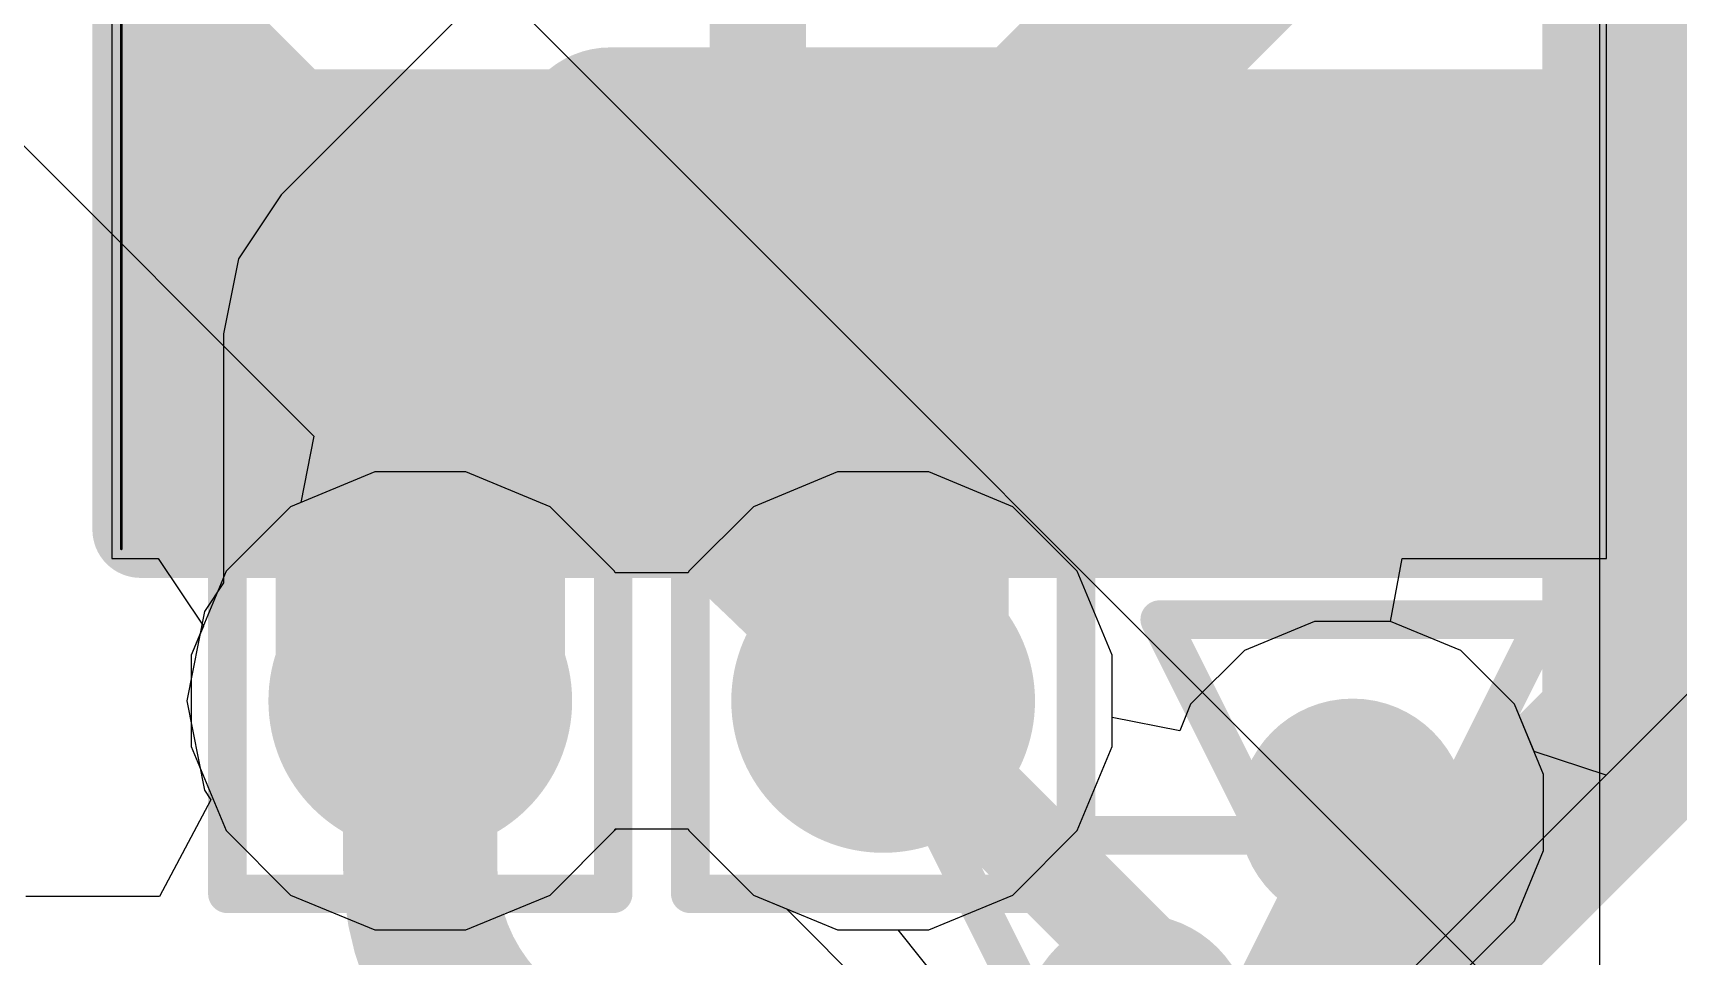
# Model space of a CAD drawing. Header units: inches. Extents: x -6 to 283, y -12 to 154.
# Drawn here: x 43.771 to 45.938, y 13.765 to 14.98 of the extents above; entities that cross this region are included whole.
import ezdxf

# ---------------------------------------------------------------- set-up
doc = ezdxf.new("R2010")
doc.units = ezdxf.units.IN
for name, color, linetype in [('Bottom Layer', 5, 'Continuous'), ('Bottom Overlay', 54, 'Continuous'), ('Bottom Paste', 16, 'Continuous'), ('Bottom Solder', 6, 'Continuous'), ('Drill Drawing', 1, 'Continuous'), ('GND-1', 16, 'Continuous'), ('GND-2', 90, 'Continuous'), ('GND-3', 216, 'Continuous'), ('GND-4', 54, 'Continuous'), ('PWR-1', 156, 'Continuous'), ('PWR-2', 130, 'Continuous'), ('Signal L1', 76, 'Continuous'), ('Signal L2', 6, 'Continuous'), ('Top Layer', 1, 'Continuous'), ('Top Overlay', 2, 'Continuous'), ('Top Paste', 8, 'Continuous'), ('Top Solder', 216, 'Continuous'), ('Via Holes', 16, 'Continuous')]:
    doc.layers.add(name, color=color, linetype=linetype)

# ---------------------------------------------------------------- blocks, each defined once
blk = doc.blocks.new('R___0201_119')
at = {"layer": 'Top Layer'}
for points in [[(-0.40999791, 0.18499963), (-0.13999845, 0.18499963), (-0.13999845, -0.18499963), (-0.40999791, -0.18499963)], [(0.14000099, 0.18499963), (0.41000045, 0.18499963), (0.41000045, -0.18499963), (0.14000099, -0.18499963)]]:
    blk.add_hatch(color=1, dxfattribs=at).paths.add_polyline_path(points)
at = {"layer": 'Top Paste'}
for points in [[(-0.40999791, 0.18499963), (-0.13999845, 0.18499963), (-0.13999845, -0.18499963), (-0.40999791, -0.18499963)], [(0.14000099, 0.18499963), (0.41000045, 0.18499963), (0.41000045, -0.18499963), (0.14000099, -0.18499963)]]:
    blk.add_hatch(color=8, dxfattribs=at).paths.add_polyline_path(points)
at = {"layer": 'Top Solder'}
for points in [[(-0.46499907, 0.24000079), (-0.08499729, 0.24000079), (-0.08499729, -0.24000079), (-0.46499907, -0.24000079)], [(0.08499983, 0.24000079), (0.46500161, 0.24000079), (0.46500161, -0.24000079), (0.08499983, -0.24000079)]]:
    blk.add_hatch(color=216, dxfattribs=at).paths.add_polyline_path(points)
at = {"layer": 'Top Overlay'}
for points in [[(-0.4826, 0.254, 0.127, 0.127, 0), (-0.4826, -0.254, 0.127, 0.127, 0)], [(0.4826, 0.254, 0.127, 0.127, 0), (-0.4826, 0.254, 0.127, 0.127, 0)], [(0.4826, 0.254, 0.127, 0.127, 0), (0.4826, -0.254, 0.127, 0.127, 0)], [(0.4826, -0.254, 0.127, 0.127, 0), (-0.4826, -0.254, 0.127, 0.127, 0)]]:
    blk.add_lwpolyline(points, format="xyseb", dxfattribs=at)
for points in [[(-0.51435, 0.254, 0.0635, 0.0635, 1), (-0.4508499999999999, 0.254, 0.0635, 0.0635, 1)], [(-0.51435, 0.254, 0.0635, 0.0635, 1), (-0.4508499999999999, 0.254, 0.0635, 0.0635, 1)], [(0.4508499999999999, 0.254, 0.0635, 0.0635, 1), (0.51435, 0.254, 0.0635, 0.0635, 1)], [(0.4508499999999999, 0.254, 0.0635, 0.0635, 1), (0.51435, 0.254, 0.0635, 0.0635, 1)], [(-0.51435, -0.254, 0.0635, 0.0635, 1), (-0.4508499999999999, -0.254, 0.0635, 0.0635, 1)], [(-0.51435, -0.254, 0.0635, 0.0635, 1), (-0.4508499999999999, -0.254, 0.0635, 0.0635, 1)], [(0.4508499999999999, -0.254, 0.0635, 0.0635, 1), (0.51435, -0.254, 0.0635, 0.0635, 1)], [(0.4508499999999999, -0.254, 0.0635, 0.0635, 1), (0.51435, -0.254, 0.0635, 0.0635, 1)]]:
    blk.add_lwpolyline(points, format="xyseb", close=True, dxfattribs=at)
blk = doc.blocks.new('R___0402_158')
at = {"layer": 'Top Layer'}
for points in [[(-0.6985, -0.3175), (-0.6985, 0.3174999999999999), (-0.2413000000000001, 0.3175), (-0.2412999999999999, -0.3174999999999999)], [(0.2413000000000001, -0.3175), (0.2412999999999999, 0.3174999999999999), (0.6985, 0.3175), (0.6985, -0.3174999999999999)]]:
    blk.add_hatch(color=1, dxfattribs=at).paths.add_polyline_path(points)
at = {"layer": 'Top Paste'}
for points in [[(-0.6985, -0.3175), (-0.6985, 0.3174999999999999), (-0.2413000000000001, 0.3175), (-0.2412999999999999, -0.3174999999999999)], [(0.2413000000000001, -0.3175), (0.2412999999999999, 0.3174999999999999), (0.6985, 0.3175), (0.6985, -0.3174999999999999)]]:
    blk.add_hatch(color=8, dxfattribs=at).paths.add_polyline_path(points)
at = {"layer": 'Top Solder'}
for points in [[(-0.75350116, -0.3725011600000001), (-0.75350116, 0.3725011599999999), (-0.18629884, 0.3725011600000001), (-0.1862988399999999, -0.3725011599999999)], [(0.18629884, -0.3725011600000001), (0.1862988399999999, 0.3725011599999999), (0.75350116, 0.3725011600000001), (0.75350116, -0.3725011599999999)]]:
    blk.add_hatch(color=216, dxfattribs=at).paths.add_polyline_path(points)
at = {"layer": 'Top Overlay'}
for points in [[(-0.7874, -0.4064, 0.127, 0.127, 0), (-0.7874, 0.4064, 0.127, 0.127, 0)], [(0.7874, 0.4064, 0.127, 0.127, 0), (-0.7874, 0.4064, 0.127, 0.127, 0)], [(0.7874, -0.4064, 0.127, 0.127, 0), (0.7874, 0.4064, 0.127, 0.127, 0)], [(0.7874, -0.4064, 0.127, 0.127, 0), (-0.7874, -0.4064, 0.127, 0.127, 0)], [(0.8128, -0.4318, 0.0032258, 0.0032258, 0), (-0.8128, -0.4318, 0.0032258, 0.0032258, 0)]]:
    blk.add_lwpolyline(points, format="xyseb", dxfattribs=at)
for points in [[(-0.8191499999999999, 0.4064, 0.0635, 0.0635, 1), (-0.7556499999999999, 0.4064, 0.0635, 0.0635, 1)], [(-0.8191499999999999, 0.4064, 0.0635, 0.0635, 1), (-0.7556499999999999, 0.4064, 0.0635, 0.0635, 1)], [(0.7556499999999999, 0.4064, 0.0635, 0.0635, 1), (0.8191499999999999, 0.4064, 0.0635, 0.0635, 1)], [(0.7556499999999999, 0.4064, 0.0635, 0.0635, 1), (0.8191499999999999, 0.4064, 0.0635, 0.0635, 1)], [(-0.8191499999999999, -0.4064, 0.0635, 0.0635, 1), (-0.7556499999999999, -0.4064, 0.0635, 0.0635, 1)], [(-0.8191499999999999, -0.4064, 0.0635, 0.0635, 1), (-0.7556499999999999, -0.4064, 0.0635, 0.0635, 1)], [(0.7556499999999999, -0.4064, 0.0635, 0.0635, 1), (0.8191499999999999, -0.4064, 0.0635, 0.0635, 1)], [(0.7556499999999999, -0.4064, 0.0635, 0.0635, 1), (0.8191499999999999, -0.4064, 0.0635, 0.0635, 1)], [(-0.81360518, -0.4318, 0.0016129, 0.0016129, 1), (-0.8119948199999999, -0.4318, 0.0016129, 0.0016129, 1)], [(0.8119948199999999, -0.4318, 0.0016129, 0.0016129, 1), (0.81360518, -0.4318, 0.0016129, 0.0016129, 1)]]:
    blk.add_lwpolyline(points, format="xyseb", close=True, dxfattribs=at)
blk = doc.blocks.new('C___0402_B_316')
at = {"layer": 'Bottom Layer'}
for points in [[(-0.2413, 0.3175), (-0.2412999999999999, -0.3175), (-0.6985, -0.3175), (-0.6985, 0.3175)], [(0.6985, 0.3175), (0.6985, -0.3175), (0.2413, -0.3175), (0.2412999999999999, 0.3175)]]:
    blk.add_hatch(color=5, dxfattribs=at).paths.add_polyline_path(points)
at = {"layer": 'Bottom Paste'}
for points in [[(-0.2413, 0.3175), (-0.2412999999999999, -0.3175), (-0.6985, -0.3175), (-0.6985, 0.3175)], [(0.6985, 0.3175), (0.6985, -0.3175), (0.2413, -0.3175), (0.2412999999999999, 0.3175)]]:
    blk.add_hatch(color=16, dxfattribs=at).paths.add_polyline_path(points)
at = {"layer": 'Bottom Solder'}
for points in [[(-0.18130012, 0.37749988), (-0.18130012, -0.37749988), (-0.7584998799999999, -0.37749988), (-0.7584998799999999, 0.37749988)], [(0.7584998799999999, 0.37749988), (0.7584998799999999, -0.37749988), (0.18130012, -0.37749988), (0.18130012, 0.37749988)]]:
    blk.add_hatch(color=6, dxfattribs=at).paths.add_polyline_path(points)
at = {"layer": 'Bottom Overlay'}
for points in [[(-0.7874, -0.4064, 0.127, 0.127, 0), (-0.7874, 0.4064, 0.127, 0.127, 0)], [(-0.2794, 0.4064, 0.127, 0.127, 0), (-0.7874, 0.4064, 0.127, 0.127, 0)], [(0.7874, 0.4064, 0.127, 0.127, 0), (0.2794, 0.4064, 0.127, 0.127, 0)], [(0.7874, -0.4064, 0.127, 0.127, 0), (0.7874, 0.4064, 0.127, 0.127, 0)], [(-0.2794, -0.4064, 0.127, 0.127, 0), (-0.7874, -0.4064, 0.127, 0.127, 0)], [(0.7874, -0.4064, 0.127, 0.127, 0), (0.2794, -0.4064, 0.127, 0.127, 0)]]:
    blk.add_lwpolyline(points, format="xyseb", dxfattribs=at)
for points in [[(-0.8191499999999999, 0.4064, 0.0635, 0.0635, 1), (-0.7556499999999999, 0.4064, 0.0635, 0.0635, 1)], [(-0.8191499999999999, 0.4064, 0.0635, 0.0635, 1), (-0.7556499999999999, 0.4064, 0.0635, 0.0635, 1)], [(-0.31115, 0.4064, 0.0635, 0.0635, 1), (-0.24765, 0.4064, 0.0635, 0.0635, 1)], [(0.24765, 0.4064, 0.0635, 0.0635, 1), (0.31115, 0.4064, 0.0635, 0.0635, 1)], [(0.7556499999999999, 0.4064, 0.0635, 0.0635, 1), (0.8191499999999999, 0.4064, 0.0635, 0.0635, 1)], [(0.7556499999999999, 0.4064, 0.0635, 0.0635, 1), (0.8191499999999999, 0.4064, 0.0635, 0.0635, 1)], [(-0.8191499999999999, -0.4064, 0.0635, 0.0635, 1), (-0.7556499999999999, -0.4064, 0.0635, 0.0635, 1)], [(-0.8191499999999999, -0.4064, 0.0635, 0.0635, 1), (-0.7556499999999999, -0.4064, 0.0635, 0.0635, 1)], [(-0.31115, -0.4064, 0.0635, 0.0635, 1), (-0.24765, -0.4064, 0.0635, 0.0635, 1)], [(0.24765, -0.4064, 0.0635, 0.0635, 1), (0.31115, -0.4064, 0.0635, 0.0635, 1)], [(0.7556499999999999, -0.4064, 0.0635, 0.0635, 1), (0.8191499999999999, -0.4064, 0.0635, 0.0635, 1)], [(0.7556499999999999, -0.4064, 0.0635, 0.0635, 1), (0.8191499999999999, -0.4064, 0.0635, 0.0635, 1)]]:
    blk.add_lwpolyline(points, format="xyseb", close=True, dxfattribs=at)
blk = doc.blocks.new('C___0402_B_341')
at = {"layer": 'Bottom Layer'}
for points in [[(-0.2413, 0.3175), (-0.2412999999999999, -0.3175), (-0.6985, -0.3175), (-0.6985, 0.3175)], [(0.6985, 0.3175), (0.6985, -0.3175), (0.2413, -0.3175), (0.2412999999999999, 0.3175)]]:
    blk.add_hatch(color=5, dxfattribs=at).paths.add_polyline_path(points)
at = {"layer": 'Bottom Paste'}
for points in [[(-0.2413, 0.3175), (-0.2412999999999999, -0.3175), (-0.6985, -0.3175), (-0.6985, 0.3175)], [(0.6985, 0.3175), (0.6985, -0.3175), (0.2413, -0.3175), (0.2412999999999999, 0.3175)]]:
    blk.add_hatch(color=16, dxfattribs=at).paths.add_polyline_path(points)
at = {"layer": 'Bottom Solder'}
for points in [[(-0.18130012, 0.37749988), (-0.18130012, -0.37749988), (-0.7584998799999999, -0.37749988), (-0.7584998799999999, 0.37749988)], [(0.7584998799999999, 0.37749988), (0.7584998799999999, -0.37749988), (0.18130012, -0.37749988), (0.18130012, 0.37749988)]]:
    blk.add_hatch(color=6, dxfattribs=at).paths.add_polyline_path(points)
at = {"layer": 'Bottom Overlay'}
for points in [[(-0.7874, -0.4064, 0.127, 0.127, 0), (-0.7874, 0.4064, 0.127, 0.127, 0)], [(-0.2794, 0.4064, 0.127, 0.127, 0), (-0.7874, 0.4064, 0.127, 0.127, 0)], [(0.7874, 0.4064, 0.127, 0.127, 0), (0.2794, 0.4064, 0.127, 0.127, 0)], [(0.7874, -0.4064, 0.127, 0.127, 0), (0.7874, 0.4064, 0.127, 0.127, 0)], [(-0.2794, -0.4064, 0.127, 0.127, 0), (-0.7874, -0.4064, 0.127, 0.127, 0)], [(0.7874, -0.4064, 0.127, 0.127, 0), (0.2794, -0.4064, 0.127, 0.127, 0)]]:
    blk.add_lwpolyline(points, format="xyseb", dxfattribs=at)
for points in [[(-0.8191499999999999, 0.4064, 0.0635, 0.0635, 1), (-0.7556499999999999, 0.4064, 0.0635, 0.0635, 1)], [(-0.8191499999999999, 0.4064, 0.0635, 0.0635, 1), (-0.7556499999999999, 0.4064, 0.0635, 0.0635, 1)], [(-0.31115, 0.4064, 0.0635, 0.0635, 1), (-0.24765, 0.4064, 0.0635, 0.0635, 1)], [(0.24765, 0.4064, 0.0635, 0.0635, 1), (0.31115, 0.4064, 0.0635, 0.0635, 1)], [(0.7556499999999999, 0.4064, 0.0635, 0.0635, 1), (0.8191499999999999, 0.4064, 0.0635, 0.0635, 1)], [(0.7556499999999999, 0.4064, 0.0635, 0.0635, 1), (0.8191499999999999, 0.4064, 0.0635, 0.0635, 1)], [(-0.8191499999999999, -0.4064, 0.0635, 0.0635, 1), (-0.7556499999999999, -0.4064, 0.0635, 0.0635, 1)], [(-0.8191499999999999, -0.4064, 0.0635, 0.0635, 1), (-0.7556499999999999, -0.4064, 0.0635, 0.0635, 1)], [(-0.31115, -0.4064, 0.0635, 0.0635, 1), (-0.24765, -0.4064, 0.0635, 0.0635, 1)], [(0.24765, -0.4064, 0.0635, 0.0635, 1), (0.31115, -0.4064, 0.0635, 0.0635, 1)], [(0.7556499999999999, -0.4064, 0.0635, 0.0635, 1), (0.8191499999999999, -0.4064, 0.0635, 0.0635, 1)], [(0.7556499999999999, -0.4064, 0.0635, 0.0635, 1), (0.8191499999999999, -0.4064, 0.0635, 0.0635, 1)]]:
    blk.add_lwpolyline(points, format="xyseb", close=True, dxfattribs=at)
blk = doc.blocks.new('C___0402_434')
at = {"layer": 'Top Layer'}
for points in [[(-0.6985, -0.3175), (-0.6985, 0.3174999999999999), (-0.2413000000000001, 0.3175), (-0.2412999999999999, -0.3174999999999999)], [(0.2413000000000001, -0.3175), (0.2412999999999999, 0.3174999999999999), (0.6985, 0.3175), (0.6985, -0.3174999999999999)]]:
    blk.add_hatch(color=1, dxfattribs=at).paths.add_polyline_path(points)
at = {"layer": 'Top Paste'}
for points in [[(-0.6985, -0.3175), (-0.6985, 0.3174999999999999), (-0.2413000000000001, 0.3175), (-0.2412999999999999, -0.3174999999999999)], [(0.2413000000000001, -0.3175), (0.2412999999999999, 0.3174999999999999), (0.6985, 0.3175), (0.6985, -0.3174999999999999)]]:
    blk.add_hatch(color=8, dxfattribs=at).paths.add_polyline_path(points)
at = {"layer": 'Top Solder'}
for points in [[(-0.7584998799999999, -0.3774998800000001), (-0.7584998799999999, 0.3774998799999999), (-0.1813001200000001, 0.3774998800000001), (-0.1813001199999999, -0.3774998799999999)], [(0.1813001200000001, -0.3774998800000001), (0.1813001199999999, 0.3774998799999999), (0.7584998799999999, 0.3774998800000001), (0.7584998799999999, -0.3774998799999999)]]:
    blk.add_hatch(color=216, dxfattribs=at).paths.add_polyline_path(points)
at = {"layer": 'Top Overlay'}
for points in [[(-0.7874, -0.4064, 0.127, 0.127, 0), (-0.7874, 0.4064, 0.127, 0.127, 0)], [(-0.2794, 0.4064, 0.127, 0.127, 0), (-0.7874, 0.4064, 0.127, 0.127, 0)], [(0.7874, 0.4064, 0.127, 0.127, 0), (0.2794, 0.4064, 0.127, 0.127, 0)], [(0.7874, -0.4064, 0.127, 0.127, 0), (0.7874, 0.4064, 0.127, 0.127, 0)], [(-0.2794, -0.4064, 0.127, 0.127, 0), (-0.7874, -0.4064, 0.127, 0.127, 0)], [(0.7874, -0.4064, 0.127, 0.127, 0), (0.2794, -0.4064, 0.127, 0.127, 0)]]:
    blk.add_lwpolyline(points, format="xyseb", dxfattribs=at)
for points in [[(-0.8191499999999999, 0.4064, 0.0635, 0.0635, 1), (-0.7556499999999999, 0.4064, 0.0635, 0.0635, 1)], [(-0.8191499999999999, 0.4064, 0.0635, 0.0635, 1), (-0.7556499999999999, 0.4064, 0.0635, 0.0635, 1)], [(-0.31115, 0.4064, 0.0635, 0.0635, 1), (-0.24765, 0.4064, 0.0635, 0.0635, 1)], [(0.24765, 0.4064, 0.0635, 0.0635, 1), (0.31115, 0.4064, 0.0635, 0.0635, 1)], [(0.7556499999999999, 0.4064, 0.0635, 0.0635, 1), (0.8191499999999999, 0.4064, 0.0635, 0.0635, 1)], [(0.7556499999999999, 0.4064, 0.0635, 0.0635, 1), (0.8191499999999999, 0.4064, 0.0635, 0.0635, 1)], [(-0.8191499999999999, -0.4064, 0.0635, 0.0635, 1), (-0.7556499999999999, -0.4064, 0.0635, 0.0635, 1)], [(-0.8191499999999999, -0.4064, 0.0635, 0.0635, 1), (-0.7556499999999999, -0.4064, 0.0635, 0.0635, 1)], [(-0.31115, -0.4064, 0.0635, 0.0635, 1), (-0.24765, -0.4064, 0.0635, 0.0635, 1)], [(0.24765, -0.4064, 0.0635, 0.0635, 1), (0.31115, -0.4064, 0.0635, 0.0635, 1)], [(0.7556499999999999, -0.4064, 0.0635, 0.0635, 1), (0.8191499999999999, -0.4064, 0.0635, 0.0635, 1)], [(0.7556499999999999, -0.4064, 0.0635, 0.0635, 1), (0.8191499999999999, -0.4064, 0.0635, 0.0635, 1)]]:
    blk.add_lwpolyline(points, format="xyseb", close=True, dxfattribs=at)

msp = doc.modelspace()

# ---------------------------------------------------------------- hatches: boundary and pattern name
at = {"layer": 'Bottom Layer'}
h = msp.add_hatch(color=5, dxfattribs=at)
edge = h.paths.add_edge_path()
edge.add_arc((44.28123732, 14.10089382), 0.1999996, 0, 360)
h = msp.add_hatch(color=5, dxfattribs=at)
edge = h.paths.add_edge_path()
edge.add_arc((44.89080176, 14.10089382), 0.1999996, 0, 360)
at = {"layer": 'GND-1'}
h = msp.add_hatch(color=16, dxfattribs=at)
edge = h.paths.add_edge_path()
edge.add_arc((44.28123732, 14.10089382), 0.1999996, 0, 360)
h = msp.add_hatch(color=16, dxfattribs=at)
edge = h.paths.add_edge_path()
edge.add_arc((44.89080176, 14.10089382), 0.1999996, 0, 360)
h = msp.add_hatch(color=16, dxfattribs=at)
edge = h.paths.add_edge_path()
edge.add_arc((45.509053, 13.95391164), 0.1499997, 0, 360)
h = msp.add_hatch(color=16, dxfattribs=at)
edge = h.paths.add_edge_path()
edge.add_arc((45.22507846, 13.6699371), 0.1499997, 0, 360)
at = {"layer": 'GND-2'}
h = msp.add_hatch(color=90, dxfattribs=at)
edge = h.paths.add_edge_path()
edge.add_arc((44.28123732, 14.10089382), 0.1999996, 0, 360)
h = msp.add_hatch(color=90, dxfattribs=at)
edge = h.paths.add_edge_path()
edge.add_arc((44.89080176, 14.10089382), 0.1999996, 0, 360)
at = {"layer": 'GND-3'}
h = msp.add_hatch(color=216, dxfattribs=at)
edge = h.paths.add_edge_path()
edge.add_arc((44.28123732, 14.10089382), 0.1999996, 0, 360)
h = msp.add_hatch(color=216, dxfattribs=at)
edge = h.paths.add_edge_path()
edge.add_arc((44.89080176, 14.10089382), 0.1999996, 0, 360)
at = {"layer": 'GND-4'}
h = msp.add_hatch(color=54, dxfattribs=at)
edge = h.paths.add_edge_path()
edge.add_arc((44.28123732, 14.10089382), 0.1999996, 0, 360)
h = msp.add_hatch(color=54, dxfattribs=at)
edge = h.paths.add_edge_path()
edge.add_arc((44.89080176, 14.10089382), 0.1999996, 0, 360)
at = {"layer": 'PWR-1'}
h = msp.add_hatch(color=156, dxfattribs=at)
edge = h.paths.add_edge_path()
edge.add_arc((44.28123732, 14.10089382), 0.1999996, 0, 360)
h = msp.add_hatch(color=156, dxfattribs=at)
edge = h.paths.add_edge_path()
edge.add_arc((44.89080176, 14.10089382), 0.1999996, 0, 360)
at = {"layer": 'PWR-2'}
h = msp.add_hatch(color=130, dxfattribs=at)
edge = h.paths.add_edge_path()
edge.add_arc((44.28123732, 14.10089382), 0.1999996, 0, 360)
h = msp.add_hatch(color=130, dxfattribs=at)
edge = h.paths.add_edge_path()
edge.add_arc((44.89080176, 14.10089382), 0.1999996, 0, 360)
at = {"layer": 'Signal L1'}
h = msp.add_hatch(color=76, dxfattribs=at)
edge = h.paths.add_edge_path()
edge.add_arc((44.28123732, 14.10089382), 0.1999996, 0, 360)
h = msp.add_hatch(color=76, dxfattribs=at)
edge = h.paths.add_edge_path()
edge.add_arc((44.89080176, 14.10089382), 0.1999996, 0, 360)
h = msp.add_hatch(color=76, dxfattribs=at)
edge = h.paths.add_edge_path()
edge.add_arc((45.509053, 13.95391164), 0.1499997, 0, 360)
h = msp.add_hatch(color=76, dxfattribs=at)
edge = h.paths.add_edge_path()
edge.add_arc((45.22507846, 13.6699371), 0.1499997, 0, 360)
at = {"layer": 'Signal L2'}
h = msp.add_hatch(color=6, dxfattribs=at)
edge = h.paths.add_edge_path()
edge.add_arc((44.28123732, 14.10089382), 0.1999996, 0, 360)
h = msp.add_hatch(color=6, dxfattribs=at)
edge = h.paths.add_edge_path()
edge.add_arc((44.89080176, 14.10089382), 0.1999996, 0, 360)
at = {"layer": 'Top Layer'}
h = msp.add_hatch(color=1, dxfattribs=at)
edge = h.paths.add_edge_path()
edge.add_arc((44.28123732, 14.10089382), 0.1999996, 0, 360)
h = msp.add_hatch(color=1, dxfattribs=at)
edge = h.paths.add_edge_path()
edge.add_arc((44.89080176, 14.10089382), 0.1999996, 0, 360)
h = msp.add_hatch(color=1, dxfattribs=at)
edge = h.paths.add_edge_path()
edge.add_arc((45.509053, 13.95391164), 0.1499997, 0, 360)
h = msp.add_hatch(color=1, dxfattribs=at)
edge = h.paths.add_edge_path()
edge.add_arc((45.22507846, 13.6699371), 0.1499997, 0, 360)
at = {"layer": 'Via Holes'}
h = msp.add_hatch(color=7, dxfattribs=at)
edge = h.paths.add_edge_path()
edge.add_arc((44.28123732, 14.10089382), 0.0999998, 0, 360)
h = msp.add_hatch(color=7, dxfattribs=at)
edge = h.paths.add_edge_path()
edge.add_arc((44.89080176, 14.10089382), 0.0999998, 0, 360)
h = msp.add_hatch(color=7, dxfattribs=at)
edge = h.paths.add_edge_path()
edge.add_arc((45.509053, 13.95391164), 0.07499858, 0, 360)

# ---------------------------------------------------------------- linework, layer by layer
at = {"layer": 'Bottom Layer'}
msp.add_line((45.83461496, 13.58310974), (45.83461496, 15.00005636), dxfattribs=at)
for points in [[(44.34473731999999, 14.64379342, 0.3809999999999999, 0.3809999999999999, 0), (45.39883732, 14.64379342, 0.3809999999999999, 0.3809999999999999, 0)], [(44.28123732, 14.10089382, 0.3809999999999999, 0.3809999999999999, 0), (44.28123732, 14.58029342, 0.3809999999999999, 0.3809999999999999, 0)], [(44.28123732, 14.58029342, 0.2032, 0.2032, -0.4142135623730951), (44.34473731999999, 14.64379342, 0.2032, 0.2032, 0)], [(44.28123478, 13.87829076, 0.2032, 0.2032, 0), (44.28123732, 14.10089382, 0.2032, 0.2032, 0)], [(44.5258698, 13.58610948, 0.2032, 0.2032, -0.3626375429827585), (44.28123478, 13.87829076, 0.2032, 0.2032, 0)]]:
    msp.add_lwpolyline(points, format="xyseb", dxfattribs=at)
for points in [[(44.24948732, 14.64379342, 0.1905, 0.1905, 1), (44.43998732, 14.64379342, 0.1905, 0.1905, 1)], [(45.30358732, 14.64379342, 0.1905, 0.1905, 1), (45.49408732, 14.64379342, 0.1905, 0.1905, 1)], [(44.18598732, 14.58029342, 0.1905, 0.1905, 1), (44.37648732, 14.58029342, 0.1905, 0.1905, 1)], [(44.29393732, 14.64379342, 0.1016, 0.1016, 1), (44.39553732, 14.64379342, 0.1016, 0.1016, 1)], [(44.23043732, 14.58029342, 0.1016, 0.1016, 1), (44.33203732, 14.58029342, 0.1016, 0.1016, 1)], [(44.18598732, 14.10089382, 0.1905, 0.1905, 1), (44.37648732, 14.10089382, 0.1905, 0.1905, 1)], [(44.23043732, 14.10089382, 0.1016, 0.1016, 1), (44.33203732, 14.10089382, 0.1016, 0.1016, 1)], [(44.23043478, 13.87829076, 0.1016, 0.1016, 1), (44.33203477999999, 13.87829076, 0.1016, 0.1016, 1)], [(44.23043478, 13.87829076, 0.1016, 0.1016, 1), (44.33203477999999, 13.87829076, 0.1016, 0.1016, 1)]]:
    msp.add_lwpolyline(points, format="xyseb", close=True, dxfattribs=at)
at = {"layer": 'Drill Drawing'}
for points in [[(44.02723732, 14.35489382, 0.0508, 0.0508, 0), (44.53523732, 14.35489382, 0.0508, 0.0508, 0)], [(44.02723732, 13.84689382, 0.0508, 0.0508, 0), (44.02723732, 14.35489382, 0.0508, 0.0508, 0)], [(44.53523732, 13.84689382, 0.0508, 0.0508, 0), (44.53523732, 14.35489382, 0.0508, 0.0508, 0)], [(44.63680176, 14.35489382, 0.0508, 0.0508, 0), (45.14480175999999, 14.35489382, 0.0508, 0.0508, 0)], [(44.63680176, 13.84689382, 0.0508, 0.0508, 0), (44.63680176, 14.35489382, 0.0508, 0.0508, 0)], [(45.14480175999999, 13.84689382, 0.0508, 0.0508, 0), (45.14480175999999, 14.35489382, 0.0508, 0.0508, 0)], [(45.255053, 14.20791164, 0.0508, 0.0508, 0), (45.763053, 14.20791164, 0.0508, 0.0508, 0)], [(45.255053, 14.20791164, 0.0508, 0.0508, 0), (45.509053, 13.69991164, 0.0508, 0.0508, 0)], [(45.509053, 13.69991164, 0.0508, 0.0508, 0), (45.763053, 14.20791164, 0.0508, 0.0508, 0)], [(44.97107846, 13.9239371, 0.0508, 0.0508, 0), (45.47907846, 13.9239371, 0.0508, 0.0508, 0)], [(44.97107846, 13.9239371, 0.0508, 0.0508, 0), (45.22507846, 13.4159371, 0.0508, 0.0508, 0)], [(45.22507846, 13.4159371, 0.0508, 0.0508, 0), (45.47907846, 13.9239371, 0.0508, 0.0508, 0)], [(44.02723732, 13.84689382, 0.0508, 0.0508, 0), (44.53523732, 13.84689382, 0.0508, 0.0508, 0)], [(44.63680176, 13.84689382, 0.0508, 0.0508, 0), (45.14480175999999, 13.84689382, 0.0508, 0.0508, 0)]]:
    msp.add_lwpolyline(points, format="xyseb", dxfattribs=at)
for points in [[(44.01453732, 14.35489382, 0.0254, 0.0254, 1), (44.03993731999999, 14.35489382, 0.0254, 0.0254, 1)], [(44.01453732, 14.35489382, 0.0254, 0.0254, 1), (44.03993731999999, 14.35489382, 0.0254, 0.0254, 1)], [(44.52253732, 14.35489382, 0.0254, 0.0254, 1), (44.54793732, 14.35489382, 0.0254, 0.0254, 1)], [(44.52253732, 14.35489382, 0.0254, 0.0254, 1), (44.54793732, 14.35489382, 0.0254, 0.0254, 1)], [(44.62410175999999, 14.35489382, 0.0254, 0.0254, 1), (44.64950176, 14.35489382, 0.0254, 0.0254, 1)], [(44.62410175999999, 14.35489382, 0.0254, 0.0254, 1), (44.64950176, 14.35489382, 0.0254, 0.0254, 1)], [(45.13210176, 14.35489382, 0.0254, 0.0254, 1), (45.15750176, 14.35489382, 0.0254, 0.0254, 1)], [(45.13210176, 14.35489382, 0.0254, 0.0254, 1), (45.15750176, 14.35489382, 0.0254, 0.0254, 1)], [(45.242353, 14.20791164, 0.0254, 0.0254, 1), (45.267753, 14.20791164, 0.0254, 0.0254, 1)], [(45.242353, 14.20791164, 0.0254, 0.0254, 1), (45.267753, 14.20791164, 0.0254, 0.0254, 1)], [(45.750353, 14.20791164, 0.0254, 0.0254, 1), (45.77575299999999, 14.20791164, 0.0254, 0.0254, 1)], [(45.750353, 14.20791164, 0.0254, 0.0254, 1), (45.77575299999999, 14.20791164, 0.0254, 0.0254, 1)], [(44.95837846, 13.9239371, 0.0254, 0.0254, 1), (44.98377846, 13.9239371, 0.0254, 0.0254, 1)], [(44.95837846, 13.9239371, 0.0254, 0.0254, 1), (44.98377846, 13.9239371, 0.0254, 0.0254, 1)], [(45.46637846, 13.9239371, 0.0254, 0.0254, 1), (45.49177846, 13.9239371, 0.0254, 0.0254, 1)], [(45.46637846, 13.9239371, 0.0254, 0.0254, 1), (45.49177846, 13.9239371, 0.0254, 0.0254, 1)], [(44.01453732, 13.84689382, 0.0254, 0.0254, 1), (44.03993731999999, 13.84689382, 0.0254, 0.0254, 1)], [(44.01453732, 13.84689382, 0.0254, 0.0254, 1), (44.03993731999999, 13.84689382, 0.0254, 0.0254, 1)], [(44.52253732, 13.84689382, 0.0254, 0.0254, 1), (44.54793732, 13.84689382, 0.0254, 0.0254, 1)], [(44.52253732, 13.84689382, 0.0254, 0.0254, 1), (44.54793732, 13.84689382, 0.0254, 0.0254, 1)], [(44.62410175999999, 13.84689382, 0.0254, 0.0254, 1), (44.64950176, 13.84689382, 0.0254, 0.0254, 1)], [(44.62410175999999, 13.84689382, 0.0254, 0.0254, 1), (44.64950176, 13.84689382, 0.0254, 0.0254, 1)], [(45.13210176, 13.84689382, 0.0254, 0.0254, 1), (45.15750176, 13.84689382, 0.0254, 0.0254, 1)], [(45.13210176, 13.84689382, 0.0254, 0.0254, 1), (45.15750176, 13.84689382, 0.0254, 0.0254, 1)]]:
    msp.add_lwpolyline(points, format="xyseb", close=True, dxfattribs=at)
at = {"layer": 'GND-1'}
for p, q in [((44.22124506, 14.40249342), (44.11039438, 14.35657784)), ((44.34122958, 14.40249342), (44.22124506, 14.40249342)), ((44.45208026, 14.35657784), (44.34122958, 14.40249342)), ((44.83080949999999, 14.40249342), (44.71995882, 14.35657784)), ((44.95079402, 14.40249342), (44.83080949999999, 14.40249342)), ((45.0616447, 14.35657784), (44.95079402, 14.40249342)), ((44.11039438, 14.35657784), (44.0255533, 14.27173676)), ((44.53692134, 14.27173676), (44.45208026, 14.35657784)), ((44.71995882, 14.35657784), (44.63511774, 14.27173676)), ((45.14648578, 14.27173676), (45.0616447, 14.35657784)), ((44.0255533, 14.27173676), (43.97963772, 14.16088608)), ((44.53790686, 14.26935678), (44.53692134, 14.27173676)), ((44.63413222, 14.26935678), (44.53790686, 14.26935678)), ((44.63511774, 14.27173676), (44.63413222, 14.26935678)), ((45.19240136, 14.16088608), (45.14648578, 14.27173676)), ((45.45900738, 14.20551134), (45.3665336, 14.16720814)), ((45.55909862, 14.20551134), (45.45900738, 14.20551134)), ((45.6515724, 14.16720814), (45.55909862, 14.20551134)), ((43.97963772, 14.16088608), (43.97963772, 14.04090156)), ((45.19240136, 14.07921746), (45.19240136, 14.16088608)), ((45.3665336, 14.16720814), (45.2957565, 14.09643104)), ((45.7223495, 14.09643104), (45.6515724, 14.16720814)), ((45.2957565, 14.09643104), (45.28130136, 14.06153398)), ((45.76065269999999, 14.00395726), (45.7223495, 14.09643104)), ((45.28130136, 14.06153398), (45.19240136, 14.07921746)), ((43.97963772, 14.04090156), (44.0255533, 13.93005088)), ((45.76065269999999, 13.90386602), (45.76065269999999, 14.00395726)), ((44.53692134, 13.93005088), (44.53790686, 13.93243086)), ((44.53790686, 13.93243086), (44.63413222, 13.93243086)), ((44.63413222, 13.93243086), (44.63511774, 13.93005088)), ((44.0255533, 13.93005088), (44.11039438, 13.8452098)), ((44.45208026, 13.8452098), (44.53692134, 13.93005088)), ((44.63511774, 13.93005088), (44.71995882, 13.8452098)), ((45.7223495, 13.81139224), (45.76065269999999, 13.90386602)), ((44.11039438, 13.8452098), (44.22124506, 13.79929422)), ((44.34122958, 13.79929422), (44.45208026, 13.8452098)), ((44.71995882, 13.8452098), (44.83080949999999, 13.79929422)), ((45.6515724, 13.74061514), (45.7223495, 13.81139224)), ((44.22124506, 13.79929422), (44.34122958, 13.79929422)), ((44.83080949999999, 13.79929422), (44.91010322, 13.79929422)), ((44.91010322, 13.79929422), (44.9722875, 13.72147116))]:
    msp.add_line(p, q, dxfattribs=at)
at = {"layer": 'GND-2'}
for p, q in [((44.22124506, 14.40249342), (44.11039438, 14.35657784)), ((44.34122958, 14.40249342), (44.22124506, 14.40249342)), ((44.45208026, 14.35657784), (44.34122958, 14.40249342)), ((44.83080949999999, 14.40249342), (44.71995882, 14.35657784)), ((44.95079402, 14.40249342), (44.83080949999999, 14.40249342)), ((45.0616447, 14.35657784), (44.95079402, 14.40249342)), ((44.11039438, 14.35657784), (44.0255533, 14.27173676)), ((44.53692134, 14.27173676), (44.45208026, 14.35657784)), ((44.71995882, 14.35657784), (44.63511774, 14.27173676)), ((45.14648578, 14.27173676), (45.0616447, 14.35657784)), ((44.0255533, 14.27173676), (43.97963772, 14.16088608)), ((44.53790686, 14.26935678), (44.53692134, 14.27173676)), ((44.63413222, 14.26935678), (44.53790686, 14.26935678)), ((44.63511774, 14.27173676), (44.63413222, 14.26935678)), ((45.19240136, 14.16088608), (45.14648578, 14.27173676)), ((43.97963772, 14.16088608), (43.97963772, 14.04090156)), ((45.19240136, 14.04090156), (45.19240136, 14.16088608)), ((43.97963772, 14.04090156), (44.0255533, 13.93005088)), ((45.14648578, 13.93005088), (45.19240136, 14.04090156)), ((44.53692134, 13.93005088), (44.53790686, 13.93243086)), ((44.53790686, 13.93243086), (44.63413222, 13.93243086)), ((44.63413222, 13.93243086), (44.63511774, 13.93005088)), ((44.0255533, 13.93005088), (44.11039438, 13.8452098)), ((44.45208026, 13.8452098), (44.53692134, 13.93005088)), ((44.63511774, 13.93005088), (44.71995882, 13.8452098)), ((45.0616447, 13.8452098), (45.14648578, 13.93005088)), ((44.11039438, 13.8452098), (44.22124506, 13.79929422)), ((44.34122958, 13.79929422), (44.45208026, 13.8452098)), ((44.71995882, 13.8452098), (44.83080949999999, 13.79929422)), ((44.95079402, 13.79929422), (45.0616447, 13.8452098)), ((44.22124506, 13.79929422), (44.34122958, 13.79929422)), ((44.83080949999999, 13.79929422), (44.95079402, 13.79929422))]:
    msp.add_line(p, q, dxfattribs=at)
at = {"layer": 'GND-3'}
for p, q in [((44.22124506, 14.40249342), (44.11039438, 14.35657784)), ((44.34122958, 14.40249342), (44.22124506, 14.40249342)), ((44.45208026, 14.35657784), (44.34122958, 14.40249342)), ((44.83080949999999, 14.40249342), (44.71995882, 14.35657784)), ((44.95079402, 14.40249342), (44.83080949999999, 14.40249342)), ((45.0616447, 14.35657784), (44.95079402, 14.40249342)), ((44.11039438, 14.35657784), (44.0255533, 14.27173676)), ((44.53692134, 14.27173676), (44.45208026, 14.35657784)), ((44.71995882, 14.35657784), (44.63511774, 14.27173676)), ((45.14648578, 14.27173676), (45.0616447, 14.35657784)), ((44.0255533, 14.27173676), (43.97963772, 14.16088608)), ((44.53790686, 14.26935678), (44.53692134, 14.27173676)), ((44.63413222, 14.26935678), (44.53790686, 14.26935678)), ((44.63511774, 14.27173676), (44.63413222, 14.26935678)), ((45.19240136, 14.16088608), (45.14648578, 14.27173676)), ((43.97963772, 14.16088608), (43.97963772, 14.04090156)), ((45.19240136, 14.04090156), (45.19240136, 14.16088608)), ((43.97963772, 14.04090156), (44.0255533, 13.93005088)), ((45.14648578, 13.93005088), (45.19240136, 14.04090156)), ((44.53692134, 13.93005088), (44.53790686, 13.93243086)), ((44.53790686, 13.93243086), (44.63413222, 13.93243086)), ((44.63413222, 13.93243086), (44.63511774, 13.93005088)), ((44.0255533, 13.93005088), (44.11039438, 13.8452098)), ((44.45208026, 13.8452098), (44.53692134, 13.93005088)), ((44.63511774, 13.93005088), (44.71995882, 13.8452098)), ((45.0616447, 13.8452098), (45.14648578, 13.93005088)), ((44.11039438, 13.8452098), (44.22124506, 13.79929422)), ((44.34122958, 13.79929422), (44.45208026, 13.8452098)), ((44.71995882, 13.8452098), (44.83080949999999, 13.79929422)), ((44.95079402, 13.79929422), (45.0616447, 13.8452098)), ((44.22124506, 13.79929422), (44.34122958, 13.79929422)), ((44.83080949999999, 13.79929422), (44.95079402, 13.79929422))]:
    msp.add_line(p, q, dxfattribs=at)
at = {"layer": 'GND-4'}
for p, q in [((44.22124506, 14.40249342), (44.11039438, 14.35657784)), ((44.34122958, 14.40249342), (44.22124506, 14.40249342)), ((44.45208026, 14.35657784), (44.34122958, 14.40249342)), ((44.83080949999999, 14.40249342), (44.71995882, 14.35657784)), ((44.95079402, 14.40249342), (44.83080949999999, 14.40249342)), ((45.0616447, 14.35657784), (44.95079402, 14.40249342)), ((44.11039438, 14.35657784), (44.0255533, 14.27173676)), ((44.53692134, 14.27173676), (44.45208026, 14.35657784)), ((44.71995882, 14.35657784), (44.63511774, 14.27173676)), ((45.14648578, 14.27173676), (45.0616447, 14.35657784)), ((44.0255533, 14.27173676), (43.97963772, 14.16088608)), ((44.53790686, 14.26935678), (44.53692134, 14.27173676)), ((44.63413222, 14.26935678), (44.53790686, 14.26935678)), ((44.63511774, 14.27173676), (44.63413222, 14.26935678)), ((45.19240136, 14.16088608), (45.14648578, 14.27173676)), ((43.97963772, 14.16088608), (43.97963772, 14.04090156)), ((45.19240136, 14.04090156), (45.19240136, 14.16088608)), ((43.97963772, 14.04090156), (44.0255533, 13.93005088)), ((45.14648578, 13.93005088), (45.19240136, 14.04090156)), ((44.53692134, 13.93005088), (44.53790686, 13.93243086)), ((44.53790686, 13.93243086), (44.63413222, 13.93243086)), ((44.63413222, 13.93243086), (44.63511774, 13.93005088)), ((44.0255533, 13.93005088), (44.11039438, 13.8452098)), ((44.45208026, 13.8452098), (44.53692134, 13.93005088)), ((44.63511774, 13.93005088), (44.71995882, 13.8452098)), ((45.0616447, 13.8452098), (45.14648578, 13.93005088)), ((44.11039438, 13.8452098), (44.22124506, 13.79929422)), ((44.34122958, 13.79929422), (44.45208026, 13.8452098)), ((44.71995882, 13.8452098), (44.83080949999999, 13.79929422)), ((44.95079402, 13.79929422), (45.0616447, 13.8452098)), ((44.22124506, 13.79929422), (44.34122958, 13.79929422)), ((44.83080949999999, 13.79929422), (44.95079402, 13.79929422))]:
    msp.add_line(p, q, dxfattribs=at)
at = {"layer": 'PWR-1'}
for p, q in [((44.34842286, 15.01741726), (44.09811348, 14.76710788)), ((44.09811348, 14.76710788), (44.04197439999999, 14.68308976)), ((44.04197439999999, 14.68308976), (44.02226146, 14.58398404)), ((44.02226146, 14.58398404), (44.02226146, 14.25617418)), ((44.02226146, 14.25617418), (43.99713832, 14.21857202)), ((43.99713832, 14.21857202), (43.97372968, 14.10089382)), ((43.97372968, 14.10089382), (43.99713832, 13.98321562)), ((43.99713832, 13.98321562), (44.0056016, 13.97054864)), ((44.0056016, 13.97054864), (43.93771502, 13.84354864)), ((43.93771502, 13.84354864), (43.76183018, 13.84354864))]:
    msp.add_line(p, q, dxfattribs=at)
for points in [[(45.88600678, 14.06053068, 0.254, 0.254, 0), (45.88600678, 17.30739998, 0.254, 0.254, 0)], [(45.09247014, 14.83429342, 0.254, 0.254, 0), (45.42197926, 15.16380254, 0.254, 0.254, 0)], [(44.28123732, 14.58398404, 0.254, 0.254, 0), (44.5315467, 14.83429342, 0.254, 0.254, 0)], [(44.5315467, 14.83429342, 0.254, 0.254, 0), (45.09247014, 14.83429342, 0.254, 0.254, 0)], [(44.28123732, 14.10089382, 0.254, 0.254, 0), (44.28123732, 14.58398404, 0.254, 0.254, 0)], [(45.41004888, 13.58457278, 0.254, 0.254, 0), (45.88600678, 14.06053068, 0.254, 0.254, 0)]]:
    msp.add_lwpolyline(points, format="xyseb", dxfattribs=at)
for points in [[(44.4680467, 14.83429342, 0.127, 0.127, 1), (44.5950467, 14.83429342, 0.127, 0.127, 1)], [(44.4680467, 14.83429342, 0.127, 0.127, 1), (44.5950467, 14.83429342, 0.127, 0.127, 1)], [(45.02897014, 14.83429342, 0.127, 0.127, 1), (45.15597013999999, 14.83429342, 0.127, 0.127, 1)], [(45.02897014, 14.83429342, 0.127, 0.127, 1), (45.15597013999999, 14.83429342, 0.127, 0.127, 1)], [(44.21773732, 14.58398404, 0.127, 0.127, 1), (44.34473731999999, 14.58398404, 0.127, 0.127, 1)], [(44.21773732, 14.58398404, 0.127, 0.127, 1), (44.34473731999999, 14.58398404, 0.127, 0.127, 1)], [(44.21773732, 14.10089382, 0.127, 0.127, 1), (44.34473731999999, 14.10089382, 0.127, 0.127, 1)], [(45.82250678, 14.06053068, 0.127, 0.127, 1), (45.94950677999999, 14.06053068, 0.127, 0.127, 1)], [(45.82250678, 14.06053068, 0.127, 0.127, 1), (45.94950677999999, 14.06053068, 0.127, 0.127, 1)]]:
    msp.add_lwpolyline(points, format="xyseb", close=True, dxfattribs=at)
at = {"layer": 'PWR-2'}
for p, q in [((48.69309032, 10.73058814), (43.31289026, 16.1107882)), ((43.36311114, 15.2275413), (44.14127062, 14.44937674)), ((44.14127062, 14.44937674), (44.12392749999999, 14.36218362)), ((44.11039438, 14.35657784), (44.0255533, 14.27173676)), ((44.12392749999999, 14.36218362), (44.11039438, 14.35657784)), ((44.0255533, 14.27173676), (43.97963772, 14.16088608)), ((43.97963772, 14.16088608), (43.97963772, 14.04090156)), ((43.97963772, 14.04090156), (44.0255533, 13.93005088)), ((44.53589518, 13.92902472), (44.53958072, 13.93243086)), ((44.53958072, 13.93243086), (44.63413222, 13.93243086)), ((44.63413222, 13.93243086), (44.63511774, 13.93005088)), ((44.0255533, 13.93005088), (44.11039438, 13.8452098)), ((44.45208026, 13.8452098), (44.53589518, 13.92902472)), ((44.63511774, 13.93005088), (44.71995882, 13.8452098)), ((44.11039438, 13.8452098), (44.22124506, 13.79929422)), ((44.34122958, 13.79929422), (44.45208026, 13.8452098)), ((44.71995882, 13.8452098), (44.76344616, 13.82719612)), ((44.76344616, 13.82719612), (49.19578679999999, 9.39483262)), ((44.22124506, 13.79929422), (44.34122958, 13.79929422))]:
    msp.add_line(p, q, dxfattribs=at)
for points in [[(43.34442182, 15.64041068, 0.127, 0.127, 0), (44.65856194, 14.3262731, 0.127, 0.127, 0)], [(44.65856194, 14.32627818, 0.127, 0.127, -0.007263480801258473), (44.88398186, 14.10770356, 0.127, 0.127, 0)], [(44.88397932, 14.10770102, 0.127, 0.127, 0), (44.89080176, 14.10089382, 0.127, 0.127, 0)], [(44.89080176, 14.10089382, 0.127, 0.127, 0), (48.09268258, 10.899013, 0.127, 0.127, 0)]]:
    msp.add_lwpolyline(points, format="xyseb", dxfattribs=at)
for points in [[(44.62681194, 14.32627818, 0.0635, 0.0635, 1), (44.69031194, 14.32627818, 0.0635, 0.0635, 1)], [(44.62681194, 14.3262731, 0.0635, 0.0635, 1), (44.69031194, 14.3262731, 0.0635, 0.0635, 1)], [(44.85222932, 14.10770102, 0.0635, 0.0635, 1), (44.91572932, 14.10770102, 0.0635, 0.0635, 1)], [(44.85223186, 14.10770356, 0.0635, 0.0635, 1), (44.91573186, 14.10770356, 0.0635, 0.0635, 1)], [(44.85905175999999, 14.10089382, 0.0635, 0.0635, 1), (44.92255176, 14.10089382, 0.0635, 0.0635, 1)], [(44.85905175999999, 14.10089382, 0.0635, 0.0635, 1), (44.92255176, 14.10089382, 0.0635, 0.0635, 1)]]:
    msp.add_lwpolyline(points, format="xyseb", close=True, dxfattribs=at)
at = {"layer": 'Signal L1'}
for points in [[(45.52315254, 13.88269004, 0.08889999999999999, 0.08889999999999999, -0.0980329388389528), (45.509053, 13.95391164, 0.08889999999999999, 0.08889999999999999, 0)], [(45.56367824, 13.82185704, 0.08889999999999999, 0.08889999999999999, -0.09870968817237802), (45.52315254, 13.88269004, 0.08889999999999999, 0.08889999999999999, 0)], [(45.56367824, 13.82185704, 0.08889999999999999, 0.08889999999999999, 0), (45.5638027, 13.82173258, 0.08889999999999999, 0.08889999999999999, 0)], [(45.5638027, 13.82173004, 0.08889999999999999, 0.08889999999999999, -0.0002378970968453728), (45.56367824, 13.82185704, 0.08889999999999999, 0.08889999999999999, 0)], [(45.5638027, 13.82173258, 0.08889999999999999, 0.08889999999999999, 0), (45.76369054, 13.62184474, 0.08889999999999999, 0.08889999999999999, 0)]]:
    msp.add_lwpolyline(points, format="xyseb", dxfattribs=at)
for points in [[(45.486828, 13.95391164, 0.04445, 0.04445, 1), (45.531278, 13.95391164, 0.04445, 0.04445, 1)], [(45.50092754, 13.88269004, 0.04445, 0.04445, 1), (45.54537754, 13.88269004, 0.04445, 0.04445, 1)], [(45.50092754, 13.88269004, 0.04445, 0.04445, 1), (45.54537754, 13.88269004, 0.04445, 0.04445, 1)], [(45.54145324, 13.82185704, 0.04445, 0.04445, 1), (45.58590324, 13.82185704, 0.04445, 0.04445, 1)], [(45.54145324, 13.82185704, 0.04445, 0.04445, 1), (45.58590324, 13.82185704, 0.04445, 0.04445, 1)], [(45.54145324, 13.82185704, 0.04445, 0.04445, 1), (45.58590324, 13.82185704, 0.04445, 0.04445, 1)], [(45.5415777, 13.82173258, 0.04445, 0.04445, 1), (45.5860277, 13.82173258, 0.04445, 0.04445, 1)], [(45.5415777, 13.82173258, 0.04445, 0.04445, 1), (45.5860277, 13.82173258, 0.04445, 0.04445, 1)], [(45.5415777, 13.82173004, 0.04445, 0.04445, 1), (45.5860277, 13.82173004, 0.04445, 0.04445, 1)]]:
    msp.add_lwpolyline(points, format="xyseb", close=True, dxfattribs=at)
at = {"layer": 'Top Layer'}
for p, q in [((43.87483477999999, 14.99938834), (43.87483477999999, 14.28819342)), ((45.84333478, 14.28819342), (45.84333478, 14.99938834)), ((43.87483477999999, 14.28819342), (43.93614276, 14.28819342)), ((43.93614276, 14.28819342), (43.99554574, 14.19929088)), ((45.55910116, 14.20551134), (45.57411256, 14.28819342)), ((45.57411256, 14.28819342), (45.84333478, 14.28819342)), ((46.09576251999999, 14.256258), (41.02593014, 9.18642562)), ((46.09576251999999, 14.256258), (45.84278614, 14.00328162)), ((43.99554574, 14.19929088), (43.97963772, 14.16088608)), ((45.6515724, 14.16720814), (45.55910116, 14.20551134)), ((43.97963772, 14.16088608), (43.97963772, 14.04090156)), ((45.7223495, 14.09643104), (45.6515724, 14.16720814)), ((45.74808224, 14.03430264), (45.7223495, 14.09643104)), ((43.97963772, 14.04090156), (44.0255533, 13.93005088)), ((45.84278614, 14.00328162), (45.74808224, 14.03430264)), ((44.53692134, 13.93005088), (44.53790686, 13.93243086)), ((44.53790686, 13.93243086), (44.63413222, 13.93243086)), ((44.63413222, 13.93243086), (44.63511774, 13.93005088)), ((44.0255533, 13.93005088), (44.11039438, 13.8452098)), ((44.45208026, 13.8452098), (44.53692134, 13.93005088)), ((44.63511774, 13.93005088), (44.71995882, 13.8452098)), ((44.11039438, 13.8452098), (44.22124506, 13.79929422)), ((44.34122958, 13.79929422), (44.45208026, 13.8452098)), ((44.71995882, 13.8452098), (44.83080949999999, 13.79929422)), ((44.22124506, 13.79929422), (44.34122958, 13.79929422)), ((44.83080949999999, 13.79929422), (44.91010322, 13.79929422)), ((44.91010322, 13.79929422), (44.9722875, 13.72147116))]:
    msp.add_line(p, q, dxfattribs=at)
for points in [[(44.31933478, 14.64379342, 0.3556, 0.3556, 0), (44.89080176, 14.64379342, 0.3556, 0.3556, 0)], [(44.89080176, 14.64379342, 0.3556, 0.3556, 0), (45.39883477999999, 14.64379342, 0.3556, 0.3556, 0)], [(44.89080176, 14.10089382, 0.3302, 0.3302, 0), (44.89080176, 14.64379342, 0.3302, 0.3302, 0)], [(45.47033832, 13.91519696, 0.08889999999999999, 0.08889999999999999, 0), (45.509053, 13.95391164, 0.08889999999999999, 0.08889999999999999, 0)], [(45.47033578, 13.91519442, 0.08889999999999999, 0.08889999999999999, 0), (45.76958587999999, 13.61594178, 0.08889999999999999, 0.08889999999999999, 0)]]:
    msp.add_lwpolyline(points, format="xyseb", dxfattribs=at)
for points in [[(44.23043478, 14.64379342, 0.1778, 0.1778, 1), (44.40823478, 14.64379342, 0.1778, 0.1778, 1)], [(44.80190176, 14.64379342, 0.1778, 0.1778, 1), (44.97970176, 14.64379342, 0.1778, 0.1778, 1)], [(44.80190176, 14.64379342, 0.1778, 0.1778, 1), (44.97970176, 14.64379342, 0.1778, 0.1778, 1)], [(45.30993478, 14.64379342, 0.1778, 0.1778, 1), (45.48773478, 14.64379342, 0.1778, 0.1778, 1)], [(44.80825176, 14.64379342, 0.1651, 0.1651, 1), (44.97335176, 14.64379342, 0.1651, 0.1651, 1)], [(44.80825176, 14.10089382, 0.1651, 0.1651, 1), (44.97335176, 14.10089382, 0.1651, 0.1651, 1)], [(45.486828, 13.95391164, 0.04445, 0.04445, 1), (45.531278, 13.95391164, 0.04445, 0.04445, 1)], [(45.44811078, 13.91519442, 0.04445, 0.04445, 1), (45.49256078, 13.91519442, 0.04445, 0.04445, 1)], [(45.44811332, 13.91519696, 0.04445, 0.04445, 1), (45.49256332, 13.91519696, 0.04445, 0.04445, 1)]]:
    msp.add_lwpolyline(points, format="xyseb", close=True, dxfattribs=at)

# ---------------------------------------------------------------- block references
for name, p, rotation in [('R___0402_158', (44.31933478, 15.11369342), 270), ('C___0402_B_341', (44.34473731999999, 15.11369342), 270), ('C___0402_434', (45.39883477999999, 15.11369342), 270), ('C___0402_B_316', (45.39883732, 15.11369342), 270), ('R___0201_119', (46.47829414, 13.27219342), 135)]:
    msp.add_blockref(name, p, dxfattribs=dict(rotation=rotation))

doc.saveas('drawing.dxf')
